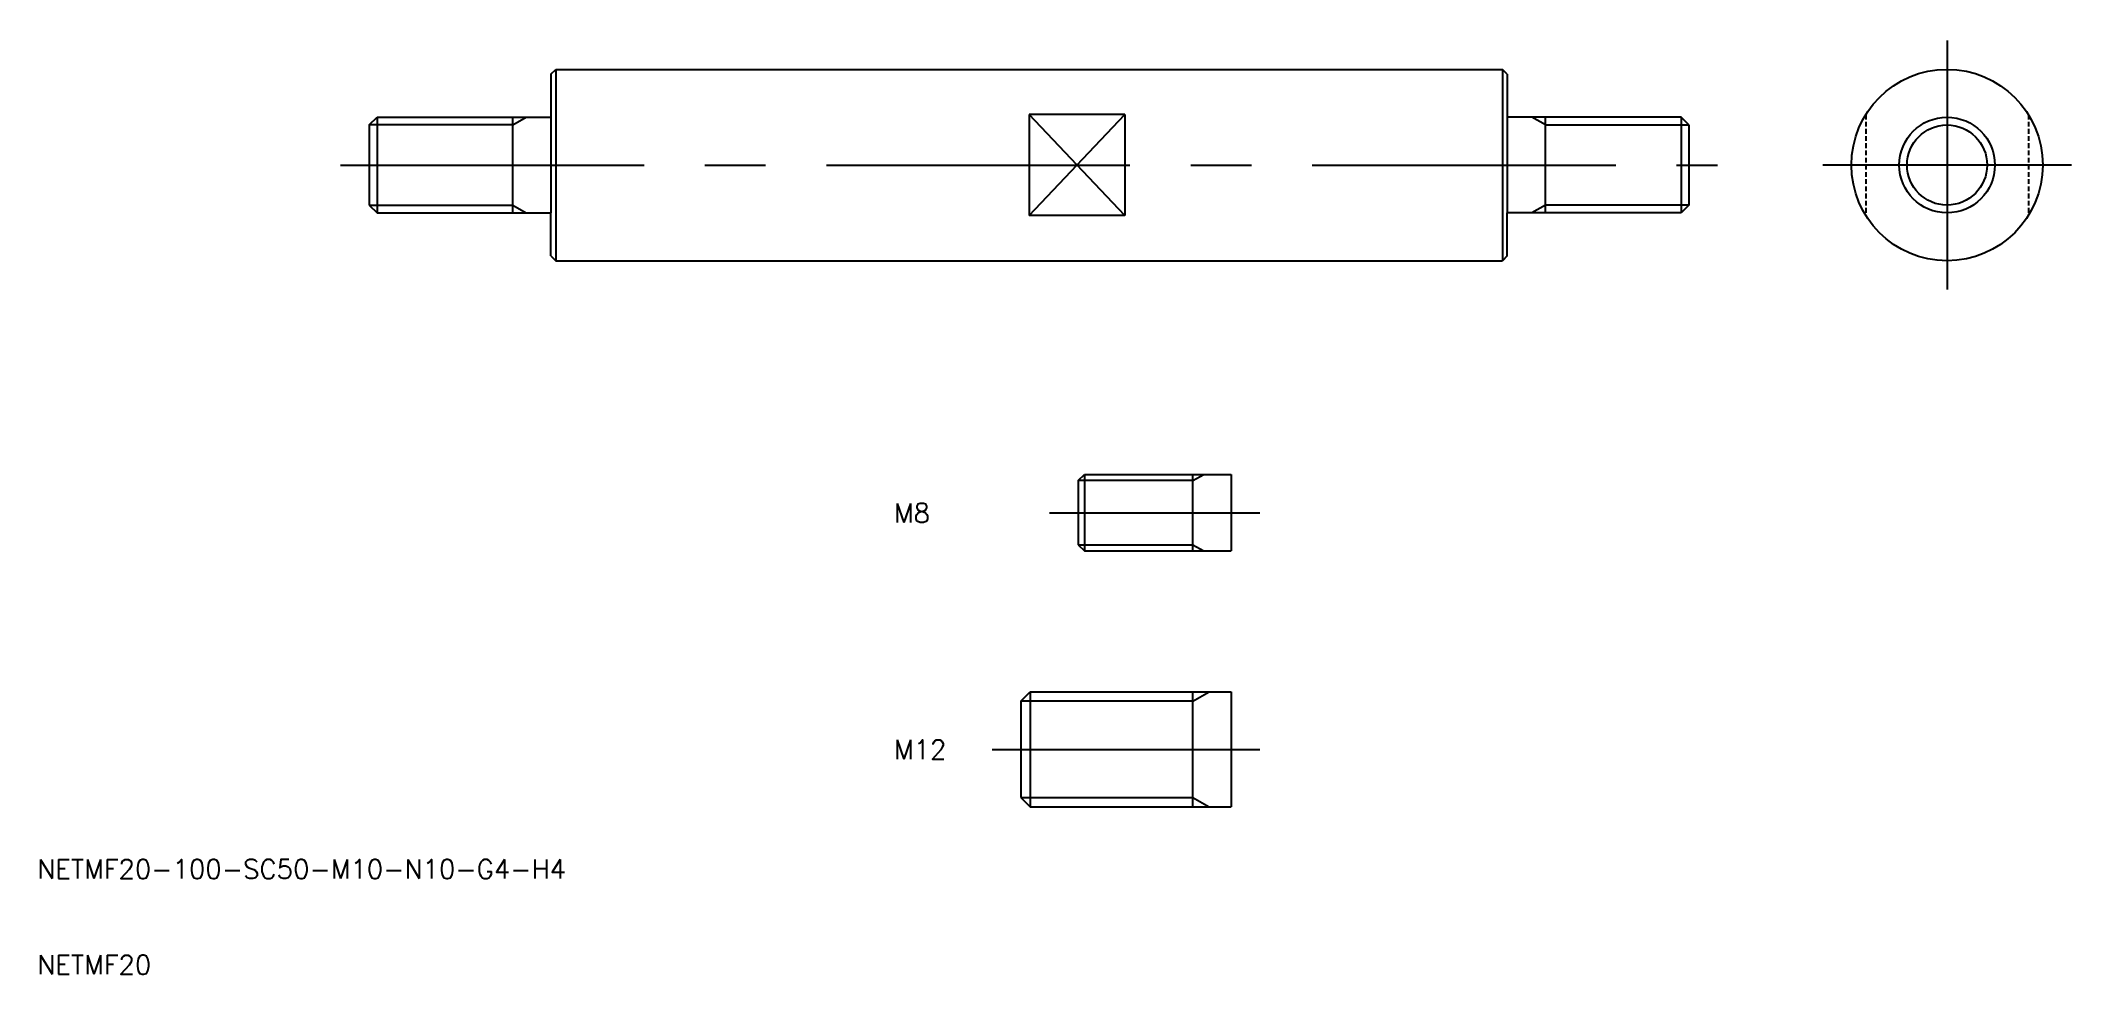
# Model space of a CAD drawing. Extents: x 197 to 409, y -35 to 63.
import ezdxf

# ---------------------------------------------------------------- set-up
doc = ezdxf.new("R2010")
doc.units = 0
doc.linetypes.add('CENTER', pattern=[50.8, 31.75, -6.35, 6.35, -6.35])
doc.linetypes.add('DASHED', pattern=[0.75, 0.5, -0.25])
doc.layers.get('0').update_dxf_attribs({"linetype": 'CONTINUOUS'})
doc.layers.add('CENTER', color=1, linetype='CENTER')
doc.styles.get("Standard").update_dxf_attribs({"font": 'txt.shx', "bigfont": 'extfont.shx'})

msp = doc.modelspace()

# ---------------------------------------------------------------- linework, layer by layer
at = {"color": 7, "linetype": 'CONTINUOUS'}
for p, q in [((250, 59.5), (250.5, 60)), ((250, 59.5), (250, 55)), ((250.5, 60), (349.5, 60)), ((250.5, 60), (250.5, 40)), ((349.5, 60), (349.5, 40)), ((350, 59.5), (349.5, 60)), ((350, 59.5), (350, 55)), ((300, 55.27), (300, 44.73)), ((310, 55.27), (300, 55.27)), ((310, 55.27), (310, 44.73)), ((231, 54.19), (231.81, 55)), ((231, 54.19), (231, 45.81)), ((231.81, 55), (250, 55)), ((231.81, 55), (231.81, 45)), ((246, 45), (246, 55)), ((250, 55), (250, 45)), ((368.19, 55), (350, 55)), ((350, 55), (350, 45)), ((354, 45), (354, 55)), ((368.19, 55), (368.19, 45)), ((369, 54.19), (368.19, 55)), ((369, 54.19), (369, 45.81)), ((231, 45.81), (231.81, 45)), ((231.81, 45), (250, 45)), ((250, 40.5), (250, 45)), ((310, 44.73), (300, 44.73)), ((368.19, 45), (350, 45)), ((350, 40.5), (350, 45)), ((369, 45.81), (368.19, 45)), ((250, 40.5), (250.5, 40)), ((350, 40.5), (349.5, 40)), ((250.5, 40), (349.5, 40)), ((305.13, 17.02), (305.78, 17.67)), ((305.13, 17.02), (305.13, 10.32)), ((305.78, 17.67), (305.78, 9.67)), ((305.78, 17.67), (321.13, 17.67)), ((317.13, 9.67), (317.13, 17.67)), ((321.13, 17.67), (321.13, 9.67)), ((305.13, 10.32), (305.78, 9.67)), ((305.78, 9.67), (321.13, 9.67)), ((299.13, -6.03), (300.11, -5.06)), ((299.13, -6.03), (299.13, -16.08)), ((300.11, -5.06), (321.13, -5.06)), ((300.11, -5.06), (300.11, -17.06)), ((317.13, -17.06), (317.13, -5.06)), ((321.13, -5.06), (321.13, -17.06)), ((299.13, -16.08), (300.11, -17.06)), ((300.11, -17.06), (321.13, -17.06))]:
    msp.add_line(p, q, dxfattribs=at)
at = {"color": 3, "linetype": 'CONTINUOUS'}
for p, q in [((300, 44.73), (310, 55.27)), ((310, 44.73), (300, 55.27)), ((246, 54.19), (231, 54.19)), ((246, 54.19), (247.41, 55)), ((354, 54.19), (352.59, 55)), ((354, 54.19), (369, 54.19)), ((231, 45.81), (246, 45.81)), ((246, 45.81), (247.41, 45)), ((354, 45.81), (352.59, 45)), ((369, 45.81), (354, 45.81)), ((317.13, 17.02), (305.13, 17.02)), ((317.13, 17.02), (318.26, 17.67)), ((305.13, 10.32), (317.13, 10.32)), ((317.13, 10.32), (318.26, 9.67)), ((317.13, -6.03), (299.13, -6.03)), ((317.13, -6.03), (318.82, -5.06)), ((299.13, -16.08), (317.13, -16.08)), ((317.13, -16.08), (318.82, -17.06))]:
    msp.add_line(p, q, dxfattribs=at)
at = {"color": 3, "linetype": 'DASHED'}
for p, q in [((387.5, 55.27), (387.5, 44.73)), ((404.5, 55.27), (404.5, 44.73))]:
    msp.add_line(p, q, dxfattribs=at)
at = {"color": 7, "linetype": 'CONTINUOUS'}
for radius in [10, 5]:
    msp.add_circle((396, 50), radius, dxfattribs=at)
at = {"color": 3, "linetype": 'CONTINUOUS'}
msp.add_circle((396, 50), 4.19, dxfattribs=at)
at = {"layer": 'CENTER', "color": 1, "linetype": 'CENTER'}
for p, q in [((396, 63), (396, 37)), ((228, 50), (372, 50)), ((409, 50), (383, 50)), ((302.13, 13.67), (324.13, 13.67)), ((296.13, -11.06), (324.13, -11.06))]:
    msp.add_line(p, q, dxfattribs=at)

# ---------------------------------------------------------------- texts
at = {"color": 7, "linetype": 'CONTINUOUS'}
for s, p in [('M8', (285.87, 12.64)), ('M12', (285.87, -12.08))]:
    msp.add_text(s, height=2, dxfattribs=at).set_placement(p)
for s, p in [('NETMF20-100-SC50-M10-N10-G4-H4', (196.29, -24.57)), ('NETMF20', (196.29, -34.57))]:
    msp.add_text(s, height=2).set_placement(p)

doc.saveas('drawing.dxf')
